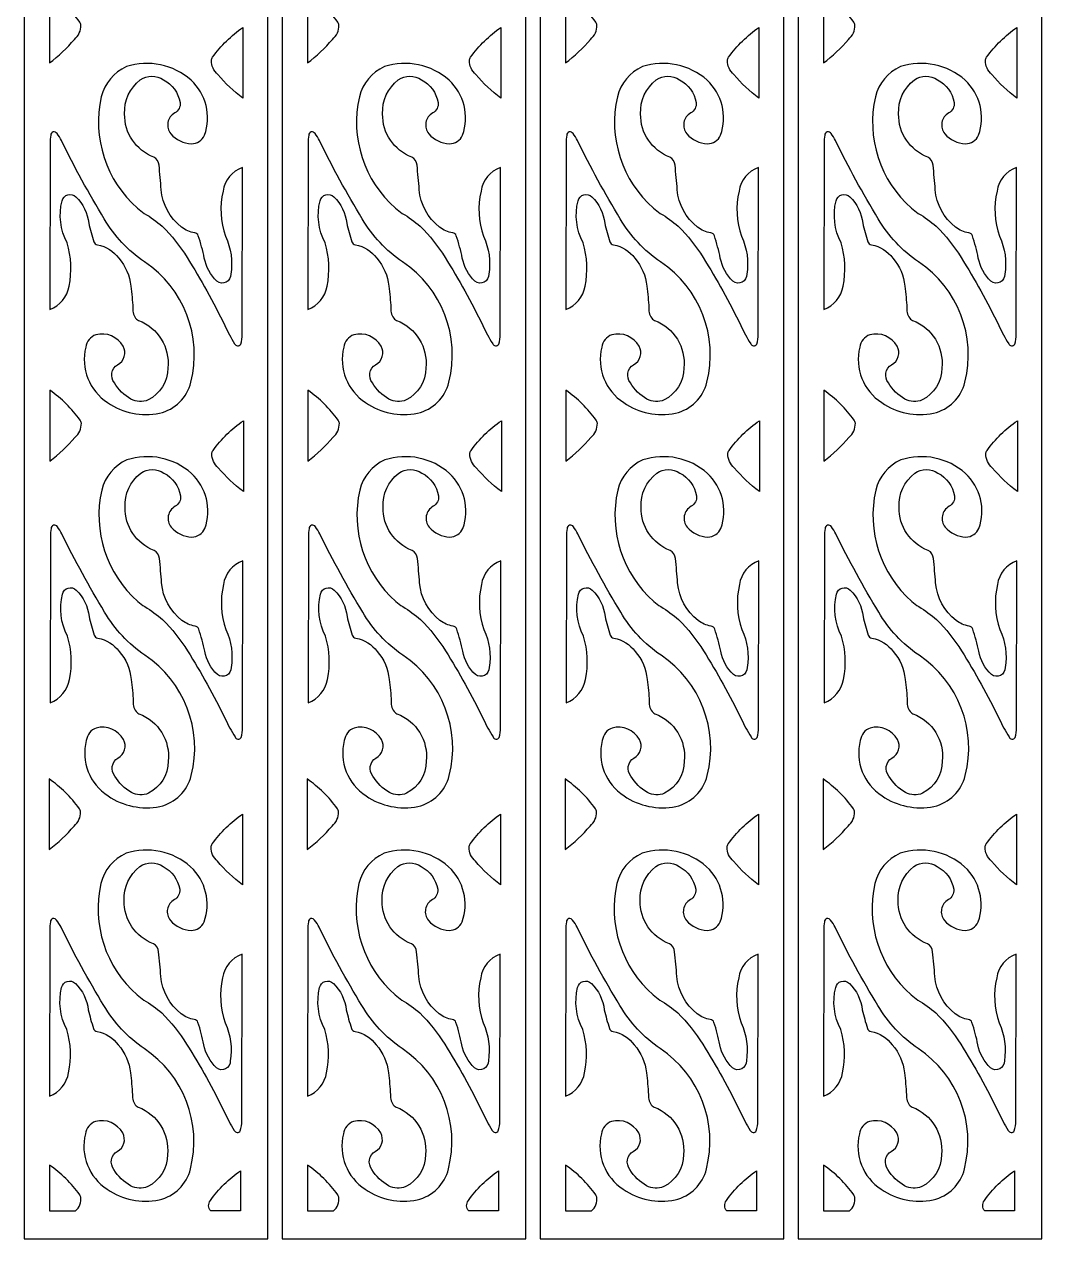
# Model space of a CAD drawing. Header units: millimetres. Extents: x -473 to 1356, y -998 to 3157.
# Drawn here: x -473.5 to -55.5, y -998 to -499 of the extents above; entities that cross this region are included whole.
import ezdxf

# ---------------------------------------------------------------- set-up
doc = ezdxf.new("R2010")
doc.units = ezdxf.units.MM
doc.layers.add('Default', color=70, linetype='Continuous')

msp = doc.modelspace()

# ---------------------------------------------------------------- linework, layer by layer
at = {"layer": 'Default'}
for points in [[(-473.5, -998), (-373.5, -998), (-373.5, 998), (-473.5, 998)], [(-367.5, -998), (-267.5, -998), (-267.5, 998), (-367.5, 998)], [(-261.5, -998), (-161.5, -998), (-161.5, 998), (-261.5, 998)], [(-155.5, -998), (-55.5, -998), (-55.5, 998), (-155.5, 998)]]:
    msp.add_lwpolyline(points, close=True, dxfattribs=at)
for points in [[(-450.72, -498.06, 0.086422), (-463.18, -485.8), (-463.18, -514.86, 0.059153), (-452.88, -505.16, 0.225593), (-450.21, -499.34, 0.123179)], [(-344.72, -498.06, 0.086422), (-357.18, -485.8), (-357.18, -514.86, 0.059153), (-346.88, -505.16, 0.225593), (-344.21, -499.34, 0.123179)], [(-238.72, -498.06, 0.086422), (-251.18, -485.8), (-251.18, -514.86, 0.059153), (-240.88, -505.16, 0.225593), (-238.21, -499.34, 0.123179)], [(-132.72, -498.06, 0.086422), (-145.18, -485.8), (-145.18, -514.86, 0.059153), (-134.88, -505.16, 0.225593), (-132.21, -499.34, 0.123179)], [(-396.12, -512.51, -0.086422), (-383.66, -500.25), (-383.66, -529.31, -0.059153), (-393.96, -519.61, -0.225593), (-396.63, -513.79, -0.123179)], [(-290.12, -512.51, -0.086422), (-277.66, -500.25), (-277.66, -529.31, -0.059153), (-287.96, -519.61, -0.225593), (-290.63, -513.79, -0.123179)], [(-184.12, -512.51, -0.086422), (-171.66, -500.25), (-171.66, -529.31, -0.059153), (-181.96, -519.61, -0.225593), (-184.63, -513.79, -0.123179)], [(-78.12, -512.51, -0.086422), (-65.66, -500.25), (-65.66, -529.31, -0.059153), (-75.96, -519.61, -0.225593), (-78.63, -513.79, -0.123179)], [(-387.07, -630.22, 0.607532), (-384.6, -630.46, 0.07766), (-383.96, -626.34), (-383.85, -557.77, 0.277254), (-391.84, -567.61, 0.142966), (-390.82, -586.08, -0.151279), (-388.69, -601.68, -0.633105), (-394.35, -604.57, -0.158849), (-399.56, -595.02, 0.032552), (-402, -585.88, 0.334294), (-403.49, -584.69, -0.113342), (-408.87, -582.35, -0.21106), (-417.24, -566.93, 0.007665), (-418.14, -556.88, 0.27104), (-420.27, -553.58, -0.318961), (-432.27, -535.77, -0.248162), (-425.83, -521.83, -0.315785), (-416.29, -521.77, -0.22883), (-409.49, -531.14, -0.306777), (-411.68, -535.4, 0.462418), (-413.32, -544, 0.21084), (-404.81, -548.04, 0.289861), (-399.43, -544.55, 0.297574), (-404.99, -521.89, 0.265986), (-431.55, -516.37, 0.230924), (-441.85, -528.8, 0.274729), (-426.96, -574.58, 0.02583), (-424.2, -576.66, -0.050438), (-416.85, -581.98, -0.057018), (-406.63, -594.77, -0.026241), (-391.11, -622.76, 0.03256)], [(-281.07, -630.22, 0.607532), (-278.6, -630.46, 0.07766), (-277.96, -626.34), (-277.85, -557.77, 0.277254), (-285.84, -567.61, 0.142966), (-284.82, -586.08, -0.151279), (-282.69, -601.68, -0.633105), (-288.35, -604.57, -0.158849), (-293.56, -595.02, 0.032552), (-296, -585.88, 0.334294), (-297.49, -584.69, -0.113342), (-302.87, -582.35, -0.21106), (-311.24, -566.93, 0.007665), (-312.14, -556.88, 0.27104), (-314.27, -553.58, -0.318961), (-326.27, -535.77, -0.248162), (-319.83, -521.83, -0.315785), (-310.29, -521.77, -0.22883), (-303.49, -531.14, -0.306777), (-305.68, -535.4, 0.462418), (-307.32, -544, 0.21084), (-298.81, -548.04, 0.289861), (-293.43, -544.55, 0.297574), (-298.99, -521.89, 0.265986), (-325.55, -516.37, 0.230924), (-335.85, -528.8, 0.274729), (-320.96, -574.58, 0.02583), (-318.2, -576.66, -0.050438), (-310.85, -581.98, -0.057018), (-300.63, -594.77, -0.026241), (-285.11, -622.76, 0.03256)], [(-175.07, -630.22, 0.607532), (-172.6, -630.46, 0.07766), (-171.96, -626.34), (-171.85, -557.77, 0.277254), (-179.84, -567.61, 0.142966), (-178.82, -586.08, -0.151279), (-176.69, -601.68, -0.633105), (-182.35, -604.57, -0.158849), (-187.56, -595.02, 0.032552), (-190, -585.88, 0.334294), (-191.49, -584.69, -0.113342), (-196.87, -582.35, -0.21106), (-205.24, -566.93, 0.007665), (-206.14, -556.88, 0.27104), (-208.27, -553.58, -0.318961), (-220.27, -535.77, -0.248162), (-213.83, -521.83, -0.315785), (-204.29, -521.77, -0.22883), (-197.49, -531.14, -0.306777), (-199.68, -535.4, 0.462418), (-201.32, -544, 0.21084), (-192.81, -548.04, 0.289861), (-187.43, -544.55, 0.297574), (-192.99, -521.89, 0.265986), (-219.55, -516.37, 0.230924), (-229.85, -528.8, 0.274729), (-214.96, -574.58, 0.02583), (-212.2, -576.66, -0.050438), (-204.85, -581.98, -0.057018), (-194.63, -594.77, -0.026241), (-179.11, -622.76, 0.03256)], [(-69.07, -630.22, 0.607532), (-66.6, -630.46, 0.07766), (-65.96, -626.34), (-65.85, -557.77, 0.277254), (-73.84, -567.61, 0.142966), (-72.82, -586.08, -0.151279), (-70.69, -601.68, -0.633105), (-76.35, -604.57, -0.158849), (-81.56, -595.02, 0.032552), (-84, -585.88, 0.334294), (-85.49, -584.69, -0.113342), (-90.87, -582.35, -0.21106), (-99.24, -566.93, 0.007665), (-100.14, -556.88, 0.27104), (-102.27, -553.58, -0.318961), (-114.27, -535.77, -0.248162), (-107.83, -521.83, -0.315785), (-98.29, -521.77, -0.22883), (-91.49, -531.14, -0.306777), (-93.68, -535.4, 0.462418), (-95.32, -544, 0.21084), (-86.81, -548.04, 0.289861), (-81.43, -544.55, 0.297574), (-86.99, -521.89, 0.265986), (-113.55, -516.37, 0.230924), (-123.85, -528.8, 0.274729), (-108.96, -574.58, 0.02583), (-106.2, -576.66, -0.050438), (-98.85, -581.98, -0.057018), (-88.63, -594.77, -0.026241), (-73.11, -622.76, 0.03256)], [(-455.11, -606.54, 0.127135), (-455.91, -588.81, -0.182839), (-457.99, -571.51, -0.592913), (-452.36, -569.86, -0.173801), (-447.03, -580.75, 0.025056), (-444.92, -588.32, 0.347821), (-443.41, -589.56, -0.184511), (-434.71, -595.07, -0.161269), (-429.76, -606.57, -0.022687), (-428.91, -615.58, 0.203133), (-427.35, -620.16, 0.103035), (-426.55, -620.67, -0.341915), (-414.53, -640.21, -0.280497), (-422.62, -653.34, -0.229128), (-429.67, -652.99, -0.128022), (-436.49, -646.31, -0.447908), (-435.18, -638.85, 0.425572), (-432.92, -631.27, 0.33808), (-444.08, -626.53, 0.274435), (-448.23, -631.64, 0.320078), (-439.25, -654.43, 0.200642), (-417.96, -658.78, 0.28207), (-405.06, -646.07, 0.317808), (-424.08, -596.63, -0.11268), (-440.64, -578.9, -0.023318), (-458.23, -546.77, 0.043642), (-460.05, -543.87, 0.776457), (-462.64, -544.57, 0.045129), (-462.89, -547.91), (-463, -616.18, 0.264519)], [(-349.11, -606.54, 0.127135), (-349.91, -588.81, -0.182839), (-351.99, -571.51, -0.592913), (-346.36, -569.86, -0.173801), (-341.03, -580.75, 0.025056), (-338.92, -588.32, 0.347821), (-337.41, -589.56, -0.184511), (-328.71, -595.07, -0.161269), (-323.76, -606.57, -0.022687), (-322.91, -615.58, 0.203133), (-321.35, -620.16, 0.103035), (-320.55, -620.67, -0.341915), (-308.53, -640.21, -0.280497), (-316.62, -653.34, -0.229128), (-323.67, -652.99, -0.128022), (-330.49, -646.31, -0.447908), (-329.18, -638.85, 0.425572), (-326.92, -631.27, 0.33808), (-338.08, -626.53, 0.274435), (-342.23, -631.64, 0.320078), (-333.25, -654.43, 0.200642), (-311.96, -658.78, 0.28207), (-299.06, -646.07, 0.317808), (-318.08, -596.63, -0.11268), (-334.64, -578.9, -0.023318), (-352.23, -546.77, 0.043642), (-354.05, -543.87, 0.776457), (-356.64, -544.57, 0.045129), (-356.89, -547.91), (-357, -616.18, 0.264519)], [(-243.11, -606.54, 0.127135), (-243.91, -588.81, -0.182839), (-245.99, -571.51, -0.592913), (-240.36, -569.86, -0.173801), (-235.03, -580.75, 0.025056), (-232.92, -588.32, 0.347821), (-231.41, -589.56, -0.184511), (-222.71, -595.07, -0.161269), (-217.76, -606.57, -0.022687), (-216.91, -615.58, 0.203133), (-215.35, -620.16, 0.103035), (-214.55, -620.67, -0.341915), (-202.53, -640.21, -0.280497), (-210.62, -653.34, -0.229128), (-217.67, -652.99, -0.128022), (-224.49, -646.31, -0.447908), (-223.18, -638.85, 0.425572), (-220.92, -631.27, 0.33808), (-232.08, -626.53, 0.274435), (-236.23, -631.64, 0.320078), (-227.25, -654.43, 0.200642), (-205.96, -658.78, 0.28207), (-193.06, -646.07, 0.317808), (-212.08, -596.63, -0.11268), (-228.64, -578.9, -0.023318), (-246.23, -546.77, 0.043642), (-248.05, -543.87, 0.776457), (-250.64, -544.57, 0.045129), (-250.89, -547.91), (-251, -616.18, 0.264519)], [(-137.11, -606.54, 0.127135), (-137.91, -588.81, -0.182839), (-139.99, -571.51, -0.592913), (-134.36, -569.86, -0.173801), (-129.03, -580.75, 0.025056), (-126.92, -588.32, 0.347821), (-125.41, -589.56, -0.184511), (-116.71, -595.07, -0.161269), (-111.76, -606.57, -0.022687), (-110.91, -615.58, 0.203133), (-109.35, -620.16, 0.103035), (-108.55, -620.67, -0.341915), (-96.53, -640.21, -0.280497), (-104.62, -653.34, -0.229128), (-111.67, -652.99, -0.128022), (-118.49, -646.31, -0.447908), (-117.18, -638.85, 0.425572), (-114.92, -631.27, 0.33808), (-126.08, -626.53, 0.274435), (-130.23, -631.64, 0.320078), (-121.25, -654.43, 0.200642), (-99.96, -658.78, 0.28207), (-87.06, -646.07, 0.317808), (-106.08, -596.63, -0.11268), (-122.64, -578.9, -0.023318), (-140.23, -546.77, 0.043642), (-142.05, -543.87, 0.776457), (-144.64, -544.57, 0.045129), (-144.89, -547.91), (-145, -616.18, 0.264519)], [(-450.56, -661.63, 0.086422), (-463.01, -649.36), (-463.01, -678.43, 0.059153), (-452.71, -668.72, 0.225593), (-450.05, -662.9, 0.123179)], [(-344.56, -661.63, 0.086422), (-357.01, -649.36), (-357.01, -678.43, 0.059153), (-346.71, -668.72, 0.225593), (-344.05, -662.9, 0.123179)], [(-238.56, -661.63, 0.086422), (-251.01, -649.36), (-251.01, -678.43, 0.059153), (-240.71, -668.72, 0.225593), (-238.05, -662.9, 0.123179)], [(-132.56, -661.63, 0.086422), (-145.01, -649.36), (-145.01, -678.43, 0.059153), (-134.71, -668.72, 0.225593), (-132.05, -662.9, 0.123179)], [(-395.96, -674.12, -0.086422), (-383.5, -661.86), (-383.5, -690.92, -0.059153), (-393.8, -681.22, -0.225593), (-396.46, -675.4, -0.123179)], [(-289.96, -674.12, -0.086422), (-277.5, -661.86), (-277.5, -690.92, -0.059153), (-287.8, -681.22, -0.225593), (-290.46, -675.4, -0.123179)], [(-183.96, -674.12, -0.086422), (-171.5, -661.86), (-171.5, -690.92, -0.059153), (-181.8, -681.22, -0.225593), (-184.46, -675.4, -0.123179)], [(-77.96, -674.12, -0.086422), (-65.5, -661.86), (-65.5, -690.92, -0.059153), (-75.8, -681.22, -0.225593), (-78.46, -675.4, -0.123179)], [(-386.91, -791.83, 0.607532), (-384.44, -792.08, 0.07766), (-383.8, -787.95), (-383.68, -719.39, 0.277254), (-391.68, -729.22, 0.142966), (-390.66, -747.69, -0.151279), (-388.52, -763.3, -0.633105), (-394.18, -766.18, -0.158849), (-399.39, -756.63, 0.032552), (-401.84, -747.49, 0.334294), (-403.33, -746.3, -0.113342), (-408.71, -743.96, -0.21106), (-417.08, -728.55, 0.007665), (-417.98, -718.49, 0.27104), (-420.11, -715.19, -0.318961), (-432.1, -697.39, -0.248162), (-425.67, -683.45, -0.315785), (-416.13, -683.38, -0.22883), (-409.32, -692.76, -0.306777), (-411.52, -697.02, 0.462418), (-413.16, -705.61, 0.21084), (-404.64, -709.66, 0.289861), (-399.27, -706.16, 0.297574), (-404.83, -683.51, 0.265986), (-431.39, -677.99, 0.230924), (-441.69, -690.41, 0.274729), (-426.79, -736.19, 0.02583), (-424.03, -738.28, -0.050438), (-416.68, -743.6, -0.057018), (-406.46, -756.38, -0.026241), (-390.94, -784.37, 0.03256)], [(-280.91, -791.83, 0.607532), (-278.44, -792.08, 0.07766), (-277.8, -787.95), (-277.68, -719.39, 0.277254), (-285.68, -729.22, 0.142966), (-284.66, -747.69, -0.151279), (-282.52, -763.3, -0.633105), (-288.18, -766.18, -0.158849), (-293.39, -756.63, 0.032552), (-295.84, -747.49, 0.334294), (-297.33, -746.3, -0.113342), (-302.71, -743.96, -0.21106), (-311.08, -728.55, 0.007665), (-311.98, -718.49, 0.27104), (-314.11, -715.19, -0.318961), (-326.1, -697.39, -0.248162), (-319.67, -683.45, -0.315785), (-310.13, -683.38, -0.22883), (-303.32, -692.76, -0.306777), (-305.52, -697.02, 0.462418), (-307.16, -705.61, 0.21084), (-298.64, -709.66, 0.289861), (-293.27, -706.16, 0.297574), (-298.83, -683.51, 0.265986), (-325.39, -677.99, 0.230924), (-335.69, -690.41, 0.274729), (-320.79, -736.19, 0.02583), (-318.03, -738.28, -0.050438), (-310.68, -743.6, -0.057018), (-300.46, -756.38, -0.026241), (-284.94, -784.37, 0.03256)], [(-174.91, -791.83, 0.607532), (-172.44, -792.08, 0.07766), (-171.8, -787.95), (-171.68, -719.39, 0.277254), (-179.68, -729.22, 0.142966), (-178.66, -747.69, -0.151279), (-176.52, -763.3, -0.633105), (-182.18, -766.18, -0.158849), (-187.39, -756.63, 0.032552), (-189.84, -747.49, 0.334294), (-191.33, -746.3, -0.113342), (-196.71, -743.96, -0.21106), (-205.08, -728.55, 0.007665), (-205.98, -718.49, 0.27104), (-208.11, -715.19, -0.318961), (-220.1, -697.39, -0.248162), (-213.67, -683.45, -0.315785), (-204.13, -683.38, -0.22883), (-197.32, -692.76, -0.306777), (-199.52, -697.02, 0.462418), (-201.16, -705.61, 0.21084), (-192.64, -709.66, 0.289861), (-187.27, -706.16, 0.297574), (-192.83, -683.51, 0.265986), (-219.39, -677.99, 0.230924), (-229.69, -690.41, 0.274729), (-214.79, -736.19, 0.02583), (-212.03, -738.28, -0.050438), (-204.68, -743.6, -0.057018), (-194.46, -756.38, -0.026241), (-178.94, -784.37, 0.03256)], [(-68.91, -791.83, 0.607532), (-66.44, -792.08, 0.07766), (-65.8, -787.95), (-65.68, -719.39, 0.277254), (-73.68, -729.22, 0.142966), (-72.66, -747.69, -0.151279), (-70.52, -763.3, -0.633105), (-76.18, -766.18, -0.158849), (-81.39, -756.63, 0.032552), (-83.84, -747.49, 0.334294), (-85.33, -746.3, -0.113342), (-90.71, -743.96, -0.21106), (-99.08, -728.55, 0.007665), (-99.98, -718.49, 0.27104), (-102.11, -715.19, -0.318961), (-114.1, -697.39, -0.248162), (-107.67, -683.45, -0.315785), (-98.13, -683.38, -0.22883), (-91.32, -692.76, -0.306777), (-93.52, -697.02, 0.462418), (-95.16, -705.61, 0.21084), (-86.64, -709.66, 0.289861), (-81.27, -706.16, 0.297574), (-86.83, -683.51, 0.265986), (-113.39, -677.99, 0.230924), (-123.69, -690.41, 0.274729), (-108.79, -736.19, 0.02583), (-106.03, -738.28, -0.050438), (-98.68, -743.6, -0.057018), (-88.46, -756.38, -0.026241), (-72.94, -784.37, 0.03256)], [(-454.95, -768.15, 0.127135), (-455.75, -750.42, -0.182839), (-457.83, -733.12, -0.592913), (-452.2, -731.47, -0.173801), (-446.87, -742.37, 0.025056), (-444.76, -749.93, 0.347821), (-443.25, -751.17, -0.184511), (-434.55, -756.69, -0.161269), (-429.6, -768.18, -0.022687), (-428.75, -777.2, 0.203133), (-427.19, -781.78, 0.103035), (-426.39, -782.28, -0.341915), (-414.37, -801.82, -0.280497), (-422.46, -814.95, -0.229128), (-429.51, -814.61, -0.128022), (-436.33, -807.93, -0.447908), (-435.02, -800.47, 0.425572), (-432.75, -792.89, 0.33808), (-443.91, -788.14, 0.274435), (-448.06, -793.25, 0.320078), (-439.09, -816.05, 0.200642), (-417.8, -820.39, 0.28207), (-404.9, -807.69, 0.317808), (-423.91, -758.25, -0.11268), (-440.48, -740.51, -0.023318), (-458.07, -708.38, 0.043642), (-459.89, -705.48, 0.776457), (-462.48, -706.18, 0.045129), (-462.72, -709.53), (-462.84, -777.79, 0.264519)], [(-348.95, -768.15, 0.127135), (-349.75, -750.42, -0.182839), (-351.83, -733.12, -0.592913), (-346.2, -731.47, -0.173801), (-340.87, -742.37, 0.025056), (-338.76, -749.93, 0.347821), (-337.25, -751.17, -0.184511), (-328.55, -756.69, -0.161269), (-323.6, -768.18, -0.022687), (-322.75, -777.2, 0.203133), (-321.19, -781.78, 0.103035), (-320.39, -782.28, -0.341915), (-308.37, -801.82, -0.280497), (-316.46, -814.95, -0.229128), (-323.51, -814.61, -0.128022), (-330.33, -807.93, -0.447908), (-329.02, -800.47, 0.425572), (-326.75, -792.89, 0.33808), (-337.91, -788.14, 0.274435), (-342.06, -793.25, 0.320078), (-333.09, -816.05, 0.200642), (-311.8, -820.39, 0.28207), (-298.9, -807.69, 0.317808), (-317.91, -758.25, -0.11268), (-334.48, -740.51, -0.023318), (-352.07, -708.38, 0.043642), (-353.89, -705.48, 0.776457), (-356.48, -706.18, 0.045129), (-356.72, -709.53), (-356.84, -777.79, 0.264519)], [(-242.95, -768.15, 0.127135), (-243.75, -750.42, -0.182839), (-245.83, -733.12, -0.592913), (-240.2, -731.47, -0.173801), (-234.87, -742.37, 0.025056), (-232.76, -749.93, 0.347821), (-231.25, -751.17, -0.184511), (-222.55, -756.69, -0.161269), (-217.6, -768.18, -0.022687), (-216.75, -777.2, 0.203133), (-215.19, -781.78, 0.103035), (-214.39, -782.28, -0.341915), (-202.37, -801.82, -0.280497), (-210.46, -814.95, -0.229128), (-217.51, -814.61, -0.128022), (-224.33, -807.93, -0.447908), (-223.02, -800.47, 0.425572), (-220.75, -792.89, 0.33808), (-231.91, -788.14, 0.274435), (-236.06, -793.25, 0.320078), (-227.09, -816.05, 0.200642), (-205.8, -820.39, 0.28207), (-192.9, -807.69, 0.317808), (-211.91, -758.25, -0.11268), (-228.48, -740.51, -0.023318), (-246.07, -708.38, 0.043642), (-247.89, -705.48, 0.776457), (-250.48, -706.18, 0.045129), (-250.72, -709.53), (-250.84, -777.79, 0.264519)], [(-136.95, -768.15, 0.127135), (-137.75, -750.42, -0.182839), (-139.83, -733.12, -0.592913), (-134.2, -731.47, -0.173801), (-128.87, -742.37, 0.025056), (-126.76, -749.93, 0.347821), (-125.25, -751.17, -0.184511), (-116.55, -756.69, -0.161269), (-111.6, -768.18, -0.022687), (-110.75, -777.2, 0.203133), (-109.19, -781.78, 0.103035), (-108.39, -782.28, -0.341915), (-96.37, -801.82, -0.280497), (-104.46, -814.95, -0.229128), (-111.51, -814.61, -0.128022), (-118.33, -807.93, -0.447908), (-117.02, -800.47, 0.425572), (-114.75, -792.89, 0.33808), (-125.91, -788.14, 0.274435), (-130.06, -793.25, 0.320078), (-121.09, -816.05, 0.200642), (-99.8, -820.39, 0.28207), (-86.9, -807.69, 0.317808), (-105.91, -758.25, -0.11268), (-122.48, -740.51, -0.023318), (-140.07, -708.38, 0.043642), (-141.89, -705.48, 0.776457), (-144.48, -706.18, 0.045129), (-144.72, -709.53), (-144.84, -777.79, 0.264519)], [(-450.88, -821.31, 0.086422), (-463.34, -809.05), (-463.34, -838.11, 0.059153), (-453.04, -828.41, 0.225593), (-450.37, -822.59, 0.123179)], [(-344.88, -821.31, 0.086422), (-357.34, -809.05), (-357.34, -838.11, 0.059153), (-347.04, -828.41, 0.225593), (-344.37, -822.59, 0.123179)], [(-238.88, -821.31, 0.086422), (-251.34, -809.05), (-251.34, -838.11, 0.059153), (-241.04, -828.41, 0.225593), (-238.37, -822.59, 0.123179)], [(-132.88, -821.31, 0.086422), (-145.34, -809.05), (-145.34, -838.11, 0.059153), (-135.04, -828.41, 0.225593), (-132.37, -822.59, 0.123179)], [(-396.28, -835.76, -0.086422), (-383.82, -823.5), (-383.82, -852.56, -0.059153), (-394.12, -842.86, -0.225593), (-396.79, -837.04, -0.123179)], [(-290.28, -835.76, -0.086422), (-277.82, -823.5), (-277.82, -852.56, -0.059153), (-288.12, -842.86, -0.225593), (-290.79, -837.04, -0.123179)], [(-184.28, -835.76, -0.086422), (-171.82, -823.5), (-171.82, -852.56, -0.059153), (-182.12, -842.86, -0.225593), (-184.79, -837.04, -0.123179)], [(-78.28, -835.76, -0.086422), (-65.82, -823.5), (-65.82, -852.56, -0.059153), (-76.12, -842.86, -0.225593), (-78.79, -837.04, -0.123179)], [(-387.23, -953.48, 0.607532), (-384.76, -953.72, 0.07766), (-384.12, -949.59), (-384.01, -881.03, 0.277254), (-392, -890.86, 0.142966), (-390.98, -909.33, -0.151279), (-388.85, -924.94, -0.633105), (-394.51, -927.82, -0.158849), (-399.72, -918.27, 0.032552), (-402.17, -909.13, 0.334294), (-403.66, -907.94, -0.113342), (-409.03, -905.6, -0.21106), (-417.4, -890.19, 0.007665), (-418.3, -880.13, 0.27104), (-420.43, -876.83, -0.318961), (-432.43, -859.03, -0.248162), (-426, -845.09, -0.315785), (-416.46, -845.02, -0.22883), (-409.65, -854.4, -0.306777), (-411.85, -858.66, 0.462418), (-413.48, -867.25, 0.21084), (-404.97, -871.3, 0.289861), (-399.59, -867.8, 0.297574), (-405.16, -845.15, 0.265986), (-431.71, -839.63, 0.230924), (-442.02, -852.05, 0.274729), (-427.12, -897.83, 0.02583), (-424.36, -899.92, -0.050438), (-417.01, -905.24, -0.057018), (-406.79, -918.02, -0.026241), (-391.27, -946.01, 0.03256)], [(-281.23, -953.48, 0.607532), (-278.76, -953.72, 0.07766), (-278.12, -949.59), (-278.01, -881.03, 0.277254), (-286, -890.86, 0.142966), (-284.98, -909.33, -0.151279), (-282.85, -924.94, -0.633105), (-288.51, -927.82, -0.158849), (-293.72, -918.27, 0.032552), (-296.17, -909.13, 0.334294), (-297.66, -907.94, -0.113342), (-303.03, -905.6, -0.21106), (-311.4, -890.19, 0.007665), (-312.3, -880.13, 0.27104), (-314.43, -876.83, -0.318961), (-326.43, -859.03, -0.248162), (-320, -845.09, -0.315785), (-310.46, -845.02, -0.22883), (-303.65, -854.4, -0.306777), (-305.85, -858.66, 0.462418), (-307.48, -867.25, 0.21084), (-298.97, -871.3, 0.289861), (-293.59, -867.8, 0.297574), (-299.16, -845.15, 0.265986), (-325.71, -839.63, 0.230924), (-336.02, -852.05, 0.274729), (-321.12, -897.83, 0.02583), (-318.36, -899.92, -0.050438), (-311.01, -905.24, -0.057018), (-300.79, -918.02, -0.026241), (-285.27, -946.01, 0.03256)], [(-175.23, -953.48, 0.607532), (-172.76, -953.72, 0.07766), (-172.12, -949.59), (-172.01, -881.03, 0.277254), (-180, -890.86, 0.142966), (-178.98, -909.33, -0.151279), (-176.85, -924.94, -0.633105), (-182.51, -927.82, -0.158849), (-187.72, -918.27, 0.032552), (-190.17, -909.13, 0.334294), (-191.66, -907.94, -0.113342), (-197.03, -905.6, -0.21106), (-205.4, -890.19, 0.007665), (-206.3, -880.13, 0.27104), (-208.43, -876.83, -0.318961), (-220.43, -859.03, -0.248162), (-214, -845.09, -0.315785), (-204.46, -845.02, -0.22883), (-197.65, -854.4, -0.306777), (-199.85, -858.66, 0.462418), (-201.48, -867.25, 0.21084), (-192.97, -871.3, 0.289861), (-187.59, -867.8, 0.297574), (-193.16, -845.15, 0.265986), (-219.71, -839.63, 0.230924), (-230.02, -852.05, 0.274729), (-215.12, -897.83, 0.02583), (-212.36, -899.92, -0.050438), (-205.01, -905.24, -0.057018), (-194.79, -918.02, -0.026241), (-179.27, -946.01, 0.03256)], [(-69.23, -953.48, 0.607532), (-66.76, -953.72, 0.07766), (-66.12, -949.59), (-66.01, -881.03, 0.277254), (-74, -890.86, 0.142966), (-72.98, -909.33, -0.151279), (-70.85, -924.94, -0.633105), (-76.51, -927.82, -0.158849), (-81.72, -918.27, 0.032552), (-84.17, -909.13, 0.334294), (-85.66, -907.94, -0.113342), (-91.03, -905.6, -0.21106), (-99.4, -890.19, 0.007665), (-100.3, -880.13, 0.27104), (-102.43, -876.83, -0.318961), (-114.43, -859.03, -0.248162), (-108, -845.09, -0.315785), (-98.46, -845.02, -0.22883), (-91.65, -854.4, -0.306777), (-93.85, -858.66, 0.462418), (-95.48, -867.25, 0.21084), (-86.97, -871.3, 0.289861), (-81.59, -867.8, 0.297574), (-87.16, -845.15, 0.265986), (-113.71, -839.63, 0.230924), (-124.02, -852.05, 0.274729), (-109.12, -897.83, 0.02583), (-106.36, -899.92, -0.050438), (-99.01, -905.24, -0.057018), (-88.79, -918.02, -0.026241), (-73.27, -946.01, 0.03256)], [(-455.28, -929.79, 0.127135), (-456.07, -912.06, -0.182839), (-458.15, -894.77, -0.592913), (-452.52, -893.11, -0.173801), (-447.2, -904.01, 0.025056), (-445.08, -911.57, 0.347821), (-443.57, -912.82, -0.184511), (-434.87, -918.33, -0.161269), (-429.93, -929.82, -0.022687), (-429.07, -938.84, 0.203133), (-427.51, -943.42, 0.103035), (-426.71, -943.92, -0.341915), (-414.69, -963.46, -0.280497), (-422.78, -976.59, -0.229128), (-429.83, -976.25, -0.128022), (-436.66, -969.57, -0.447908), (-435.34, -962.11, 0.425572), (-433.08, -954.53, 0.33808), (-444.24, -949.78, 0.274435), (-448.39, -954.89, 0.320078), (-439.42, -977.69, 0.200642), (-418.12, -982.03, 0.28207), (-405.22, -969.33, 0.317808), (-424.24, -919.89, -0.11268), (-440.8, -902.15, -0.023318), (-458.4, -870.02, 0.043642), (-460.21, -867.12, 0.776457), (-462.8, -867.82, 0.045129), (-463.05, -871.17), (-463.16, -939.43, 0.264519)], [(-349.28, -929.79, 0.127135), (-350.07, -912.06, -0.182839), (-352.15, -894.77, -0.592913), (-346.52, -893.11, -0.173801), (-341.2, -904.01, 0.025056), (-339.08, -911.57, 0.347821), (-337.57, -912.82, -0.184511), (-328.87, -918.33, -0.161269), (-323.93, -929.82, -0.022687), (-323.07, -938.84, 0.203133), (-321.51, -943.42, 0.103035), (-320.71, -943.92, -0.341915), (-308.69, -963.46, -0.280497), (-316.78, -976.59, -0.229128), (-323.83, -976.25, -0.128022), (-330.66, -969.57, -0.447908), (-329.34, -962.11, 0.425572), (-327.08, -954.53, 0.33808), (-338.24, -949.78, 0.274435), (-342.39, -954.89, 0.320078), (-333.42, -977.69, 0.200642), (-312.12, -982.03, 0.28207), (-299.22, -969.33, 0.317808), (-318.24, -919.89, -0.11268), (-334.8, -902.15, -0.023318), (-352.4, -870.02, 0.043642), (-354.21, -867.12, 0.776457), (-356.8, -867.82, 0.045129), (-357.05, -871.17), (-357.16, -939.43, 0.264519)], [(-243.28, -929.79, 0.127135), (-244.07, -912.06, -0.182839), (-246.15, -894.77, -0.592913), (-240.52, -893.11, -0.173801), (-235.2, -904.01, 0.025056), (-233.08, -911.57, 0.347821), (-231.57, -912.82, -0.184511), (-222.87, -918.33, -0.161269), (-217.93, -929.82, -0.022687), (-217.07, -938.84, 0.203133), (-215.51, -943.42, 0.103035), (-214.71, -943.92, -0.341915), (-202.69, -963.46, -0.280497), (-210.78, -976.59, -0.229128), (-217.83, -976.25, -0.128022), (-224.66, -969.57, -0.447908), (-223.34, -962.11, 0.425572), (-221.08, -954.53, 0.33808), (-232.24, -949.78, 0.274435), (-236.39, -954.89, 0.320078), (-227.42, -977.69, 0.200642), (-206.12, -982.03, 0.28207), (-193.22, -969.33, 0.317808), (-212.24, -919.89, -0.11268), (-228.8, -902.15, -0.023318), (-246.4, -870.02, 0.043642), (-248.21, -867.12, 0.776457), (-250.8, -867.82, 0.045129), (-251.05, -871.17), (-251.16, -939.43, 0.264519)], [(-137.28, -929.79, 0.127135), (-138.07, -912.06, -0.182839), (-140.15, -894.77, -0.592913), (-134.52, -893.11, -0.173801), (-129.2, -904.01, 0.025056), (-127.08, -911.57, 0.347821), (-125.57, -912.82, -0.184511), (-116.87, -918.33, -0.161269), (-111.93, -929.82, -0.022687), (-111.07, -938.84, 0.203133), (-109.51, -943.42, 0.103035), (-108.71, -943.92, -0.341915), (-96.69, -963.46, -0.280497), (-104.78, -976.59, -0.229128), (-111.83, -976.25, -0.128022), (-118.66, -969.57, -0.447908), (-117.34, -962.11, 0.425572), (-115.08, -954.53, 0.33808), (-126.24, -949.78, 0.274435), (-130.39, -954.89, 0.320078), (-121.42, -977.69, 0.200642), (-100.12, -982.03, 0.28207), (-87.22, -969.33, 0.317808), (-106.24, -919.89, -0.11268), (-122.8, -902.15, -0.023318), (-140.4, -870.02, 0.043642), (-142.21, -867.12, 0.776457), (-144.8, -867.82, 0.045129), (-145.05, -871.17), (-145.16, -939.43, 0.264519)], [(-450.74, -979.96, 0.089188), (-463.18, -967.73), (-463.18, -986.61), (-452.47, -986.61, 0.24274), (-450.29, -980.91, 0.017316)], [(-344.74, -979.96, 0.089188), (-357.18, -967.73), (-357.18, -986.61), (-346.47, -986.61, 0.24274), (-344.29, -980.91, 0.017316)], [(-238.74, -979.96, 0.089188), (-251.18, -967.73), (-251.18, -986.61), (-240.47, -986.61, 0.24274), (-238.29, -980.91, 0.017316)], [(-132.74, -979.96, 0.089188), (-145.18, -967.73), (-145.18, -986.61), (-134.47, -986.61, 0.24274), (-132.29, -980.91, 0.017316)], [(-397.06, -982.3, -0.088485), (-384.63, -970.07), (-384.63, -986.61), (-396.89, -986.61, -0.361631)], [(-291.06, -982.3, -0.088485), (-278.63, -970.07), (-278.63, -986.61), (-290.89, -986.61, -0.361631)], [(-185.06, -982.3, -0.088485), (-172.63, -970.07), (-172.63, -986.61), (-184.89, -986.61, -0.361631)], [(-79.06, -982.3, -0.088485), (-66.63, -970.07), (-66.63, -986.61), (-78.89, -986.61, -0.361631)]]:
    msp.add_lwpolyline(points, format="xyb", close=True, dxfattribs=at)

doc.saveas('drawing.dxf')
